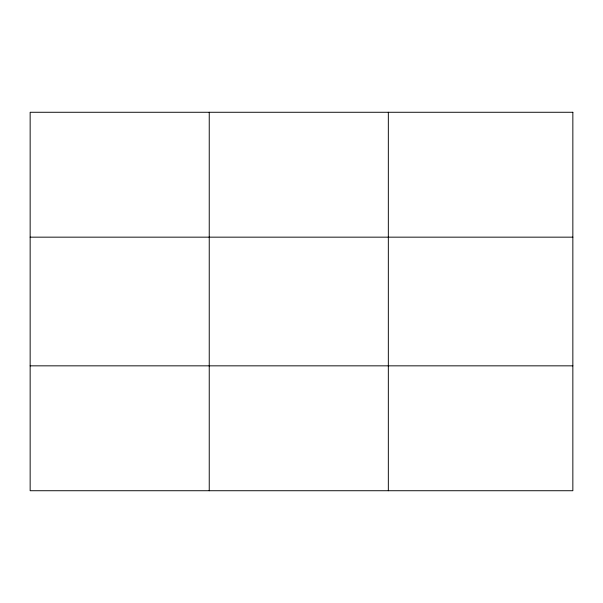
<?xml version="1.0" encoding="UTF-8"?>
<svg xmlns="http://www.w3.org/2000/svg" width="603" height="603" viewBox="0 0 603 603"><rect width="100%" height="100%" fill="white"/><g stroke="black" fill="none" stroke-linecap="round" stroke-linejoin="round"><path stroke-width="0.9" d="M209.241 112.271L209.241 490.729M388.332 112.271L388.332 490.729M30.15 237.16L572.85 237.16M30.15 365.84L572.85 365.84M572.85 112.271L572.85 490.729L30.15 490.729L30.15 112.271L572.85 112.271"/></g></svg>
